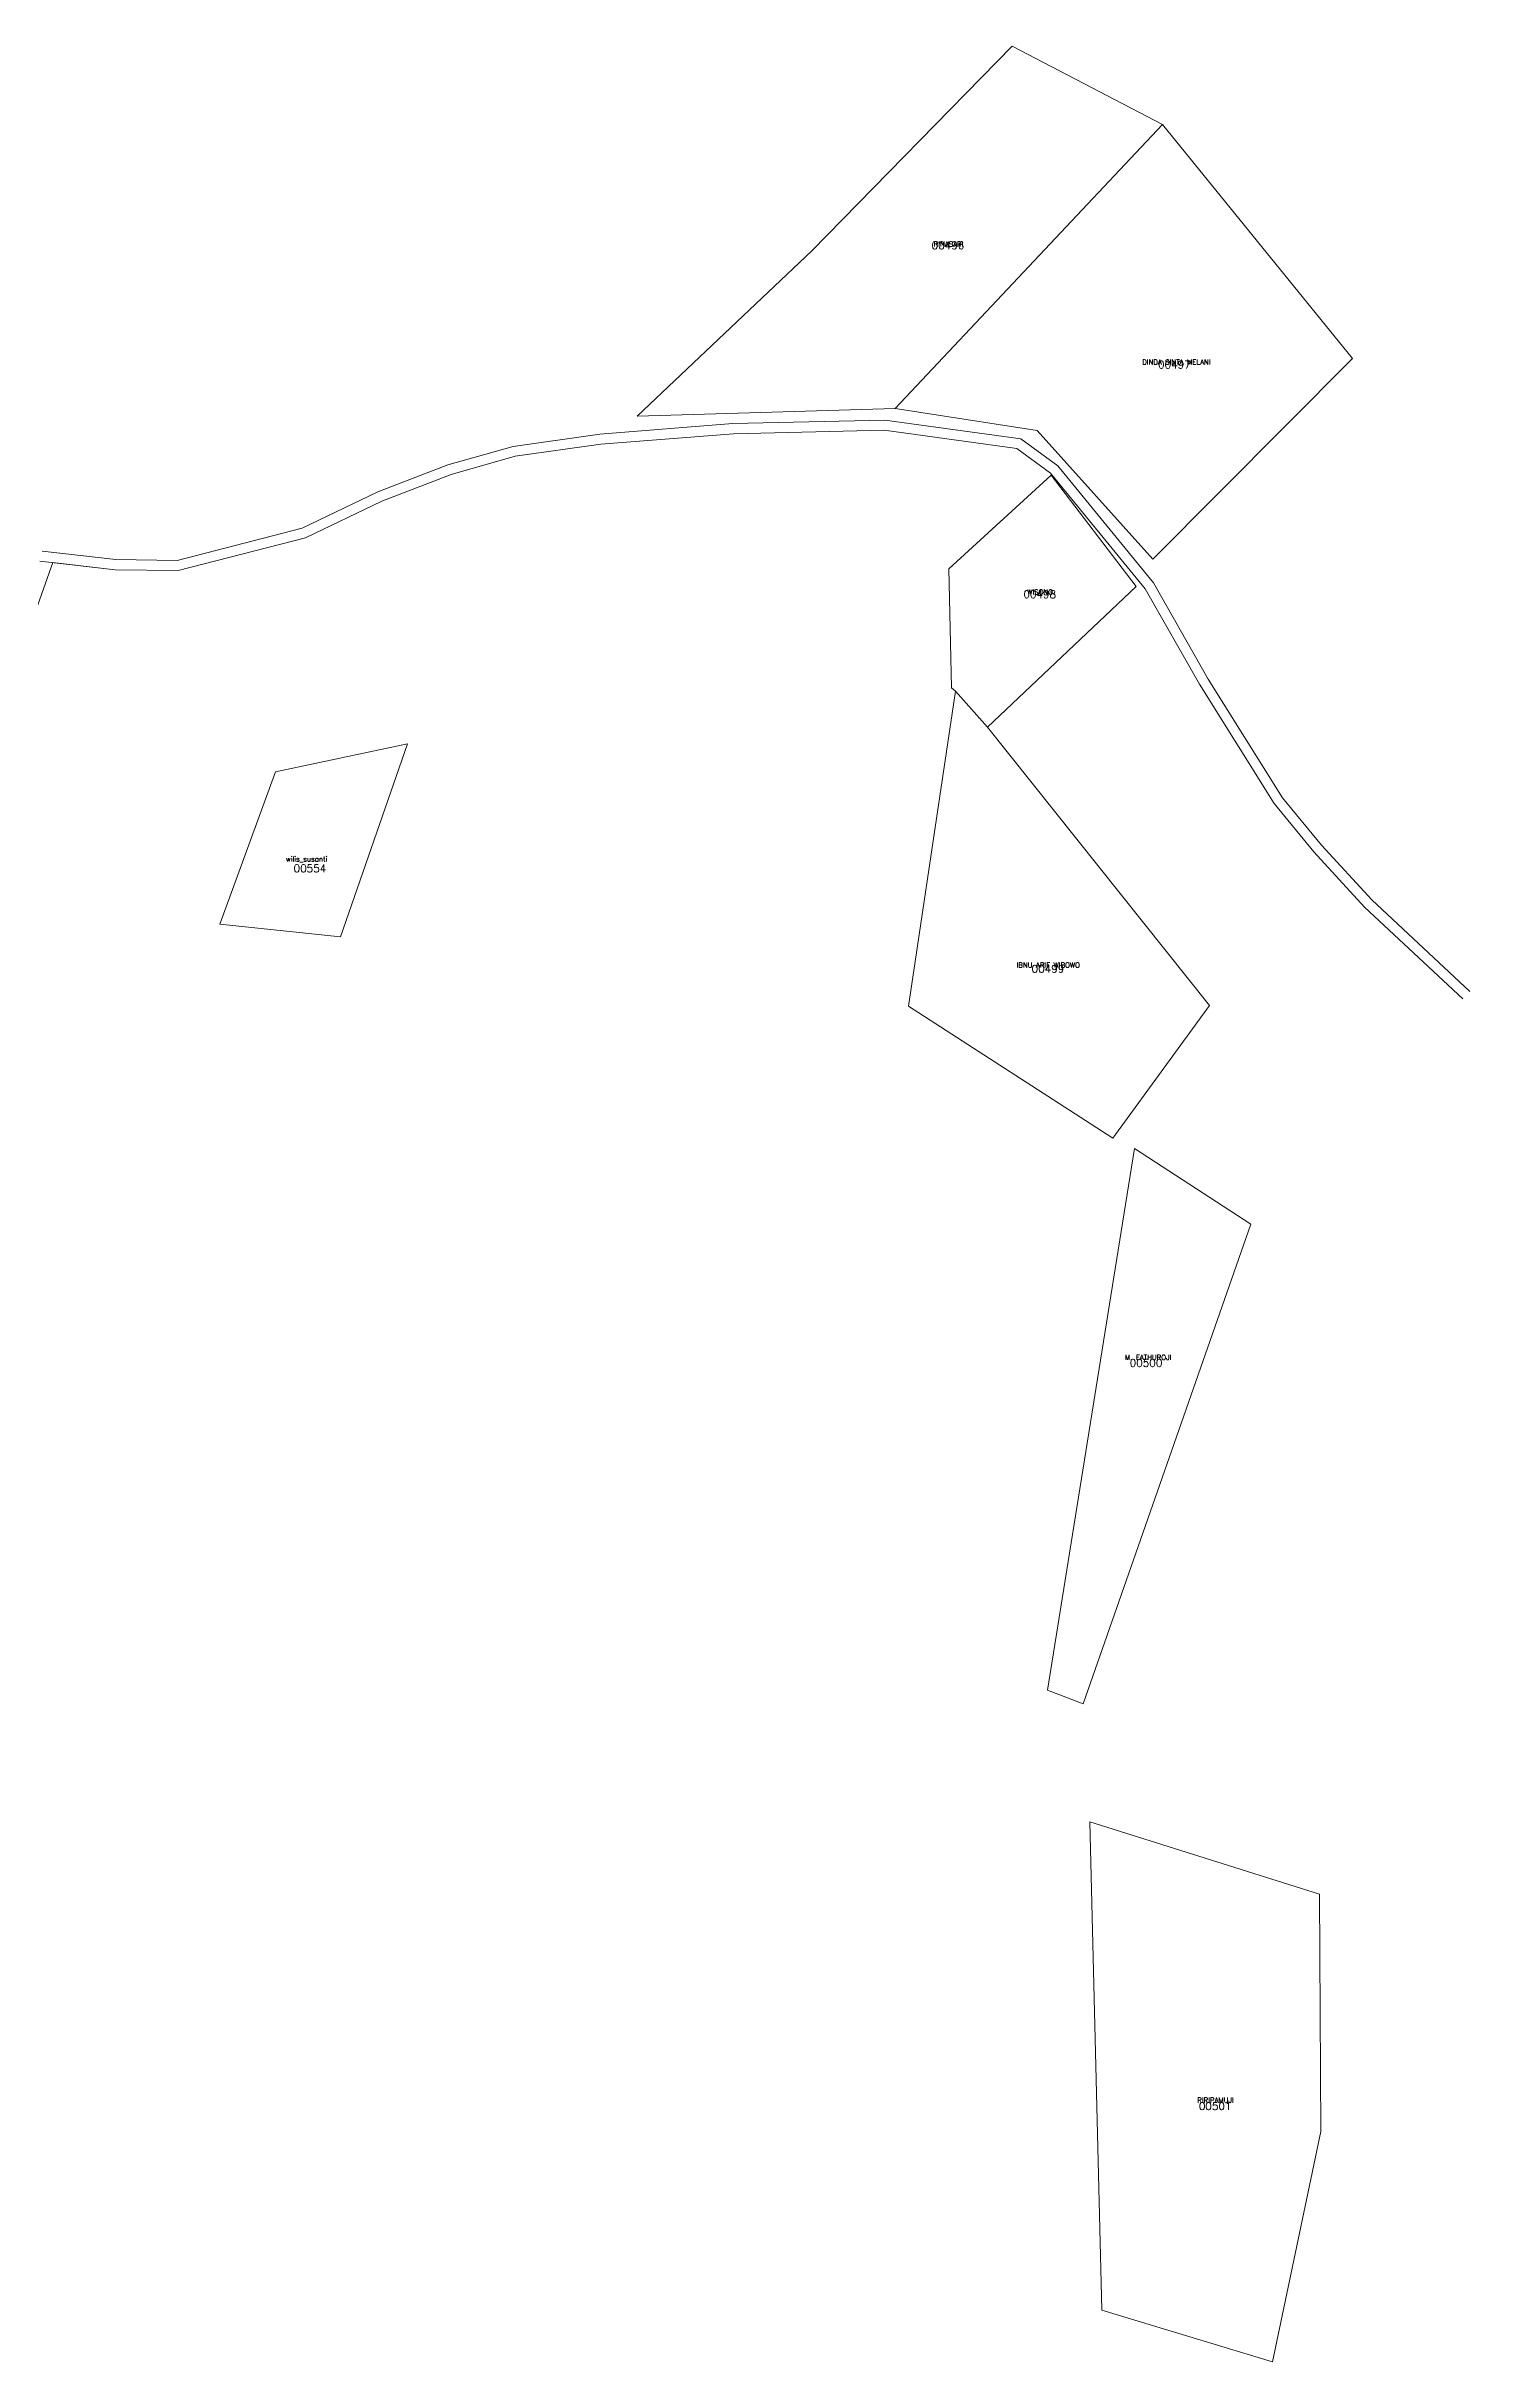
# Model space of a CAD drawing. Header units: inches. Extents: x 127149 to 132166, y 1065498 to 1071385.
# Drawn here: x 130436 to 130996, y 1065498 to 1066409 of the extents above; entities that cross this region are included whole.
import ezdxf
from ezdxf.enums import TextEntityAlignment as Align

# ---------------------------------------------------------------- set-up
doc = ezdxf.new("R2010")
doc.units = ezdxf.units.IN
doc.header["$MEASUREMENT"] = 0
for name, color, linetype in [('020100', 7, 'Continuous'), ('040100', 20, 'Continuous'), ('080201', 7, 'Continuous')]:
    doc.layers.add(name, color=color, linetype=linetype)
doc.styles.add('romans', font='romans.shx')

msp = doc.modelspace()

# ---------------------------------------------------------------- linework, layer by layer
at = {"layer": '020100', "lineweight": 0}
for points in [[(130875.42, 1066378.13), (130816.28, 1066408.97), (130737.37, 1066328.42), (130668.67, 1066263.42), (130770.23, 1066266.39), (130875.42, 1066378.13)], [(130770.23, 1066266.39), (130826.02, 1066257.71), (130871.55, 1066207.07), (130950.22, 1066286.02), (130875.42, 1066378.13), (130770.23, 1066266.39)], [(130806.56, 1066140.89), (130865.06, 1066196.3), (130831.57, 1066240.09), (130791.32, 1066203.23), (130792.38, 1066156.4), (130793.99, 1066155.18), (130806.56, 1066140.89)], [(130806.56, 1066140.89), (130793.99, 1066155.18), (130775.42, 1066031.14), (130855.84, 1065979.12), (130893.87, 1066031.45), (130806.56, 1066140.89)], [(130578.23, 1066134.42), (130526.28, 1066123.39), (130504.35, 1066063.41), (130551.9, 1066058.4), (130578.23, 1066134.42)], [(130910.12, 1065945.36), (130864.39, 1065975.14), (130830.18, 1065761.92), (130844.2, 1065756.54), (130910.12, 1065945.36)], [(130937.69, 1065588.1), (130937.21, 1065681.59), (130846.83, 1065710.05), (130851.56, 1065517.75), (130918.76, 1065497.53), (130937.69, 1065588.1)]]:
    msp.add_lwpolyline(points, dxfattribs=at)
at = {"layer": '040100', "lineweight": 0}
for points in [[(130434.46, 1066210.22), (130463.4, 1066206.9), (130487.52, 1066206.57), (130536.76, 1066219.28), (130566.6, 1066233.57), (130594.16, 1066244.23), (130619.8, 1066251.5), (130653.9, 1066256.31), (130706.33, 1066260.43), (130766.1, 1066261.82), (130819.62, 1066254.5), (130834.14, 1066243.88), (130871.86, 1066197.72), (130893.37, 1066159.88), (130922.63, 1066113.18), (130937.93, 1066094.56), (130957.79, 1066072.93), (130996.31, 1066036.96)], [(130434.46, 1066210.22), (130463.4, 1066206.9), (130487.52, 1066206.57), (130536.76, 1066219.28), (130566.6, 1066233.57), (130594.16, 1066244.23), (130619.8, 1066251.5), (130653.9, 1066256.31), (130706.33, 1066260.43), (130766.1, 1066261.82), (130819.62, 1066254.5), (130834.14, 1066243.88), (130871.86, 1066197.72), (130893.37, 1066159.88), (130922.63, 1066113.18), (130937.93, 1066094.56), (130957.79, 1066072.93), (130996.31, 1066036.96)], [(130433.52, 1066206.3), (130463.15, 1066202.9), (130488.01, 1066202.56), (130538.14, 1066215.5), (130568.19, 1066229.89), (130595.43, 1066240.43), (130620.63, 1066247.57), (130654.34, 1066252.33), (130706.53, 1066256.43), (130765.88, 1066257.81), (130818.08, 1066250.68), (130831.36, 1066240.95), (130868.54, 1066195.45), (130889.93, 1066157.82), (130919.38, 1066110.84), (130934.91, 1066091.93), (130954.95, 1066070.11), (130993.58, 1066034.03)], [(130438.62, 1066205.72), (130463.15, 1066202.9), (130488.01, 1066202.56), (130538.14, 1066215.5), (130568.19, 1066229.89), (130595.43, 1066240.43), (130620.63, 1066247.57), (130654.34, 1066252.33), (130706.53, 1066256.43), (130765.88, 1066257.81), (130818.08, 1066250.68), (130831.36, 1066240.95), (130868.54, 1066195.45), (130889.93, 1066157.82), (130919.38, 1066110.84), (130934.91, 1066091.93), (130954.95, 1066070.11), (130993.58, 1066034.03)], [(130438.62, 1066205.72), (130416.36, 1066143.14), (130410.49, 1066126.64), (130395.44, 1066024.3), (130400.41, 1065974.26)]]:
    msp.add_lwpolyline(points, dxfattribs=at)

# ---------------------------------------------------------------- texts
at = {"lineweight": 0, "style": 'romans'}
for s, p in [('RINASARI', (130791.2, 1066330.13)), ('DINDA SINTA MELANI', (130880.87, 1066283.66)), ('WISONO', (130827.22, 1066193.15)), ('wilis_susanti', (130538.56, 1066088.03)), ('IBNU ARIF WIBOWO', (130830.42, 1066046.3)), ('M. FATHUROJI', (130869.74, 1065891.86)), ('RIRIPAMUJI', (130896.25, 1065599.49))]:
    msp.add_text(s, height=2, dxfattribs=at).set_placement(p, align=Align.CENTER)
at = {"layer": '080201', "lineweight": 0, "style": 'romans'}
for s, p in [('00496', (130790.96, 1066329.1)), ('00497', (130880.09, 1066282.18)), ('00498', (130827.07, 1066191.77)), ('00554', (130539.83, 1066083.84)), ('00499', (130830.31, 1066044.32)), ('00500', (130868.92, 1065889.19)), ('00501', (130896.11, 1065596.61))]:
    msp.add_text(s, height=3, dxfattribs=at).set_placement(p, align=Align.CENTER)

doc.saveas('drawing.dxf')
